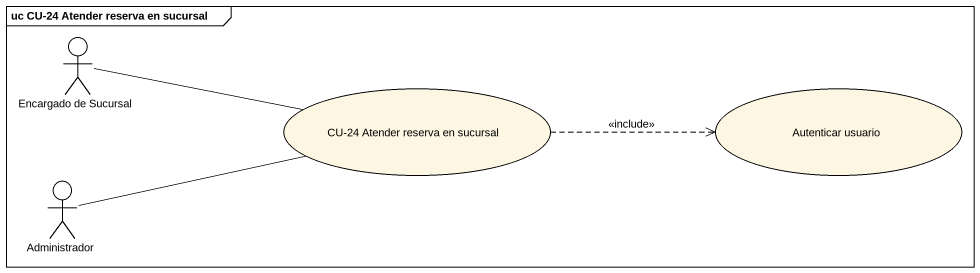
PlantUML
@startuml
mainframe uc CU-24 Atender reserva en sucursal
actor "Encargado de Sucursal" as Encargado_de_Sucursal
usecase "CU-24 Atender reserva en sucursal" as CU_24_Atender_reserva_en
usecase "Autenticar usuario" as Autenticar_usuario
actor Administrador
Encargado_de_Sucursal -right- CU_24_Atender_reserva_en
CU_24_Atender_reserva_en .right.> Autenticar_usuario : <<include>>
Administrador -right- CU_24_Atender_reserva_en
@enduml
